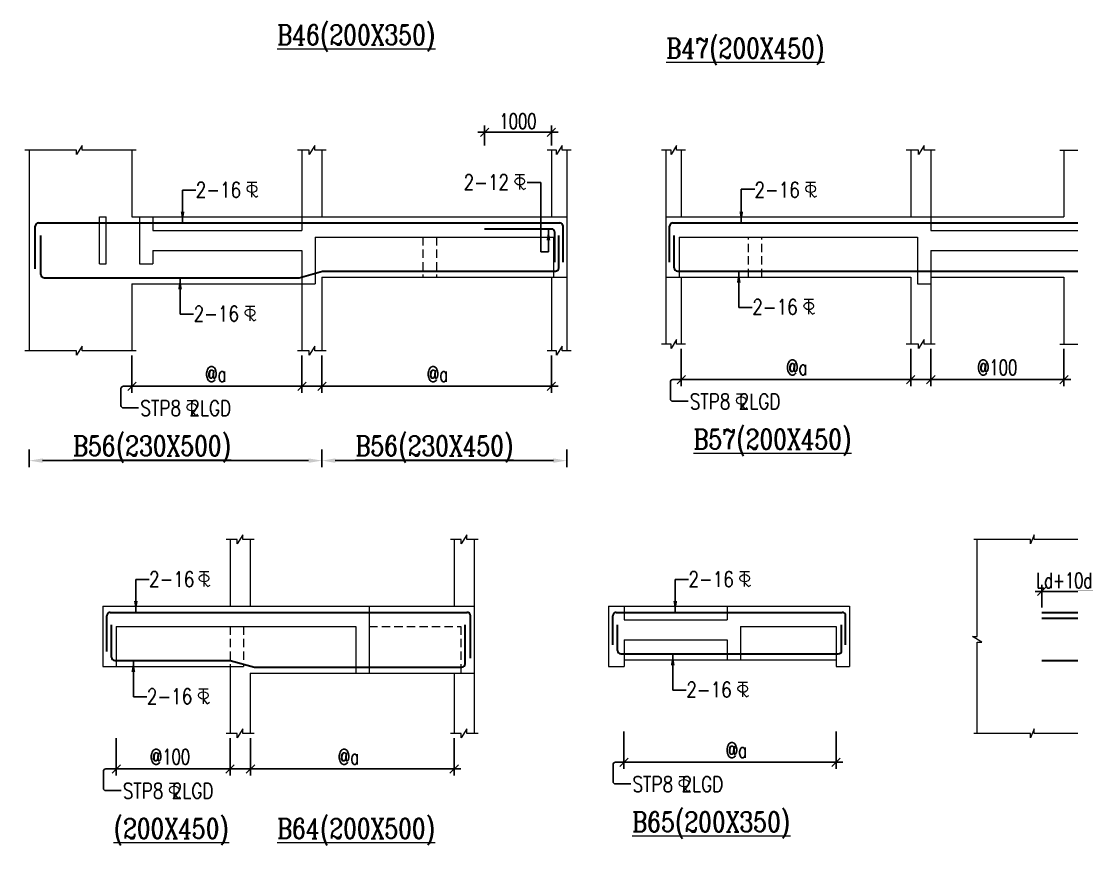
# Model space of a CAD drawing. Header units: millimetres. Extents: x 1255966 to 1543012, y 318612 to 465611.
# Drawn here: x 1494569 to 1510275, y 322791 to 335184 of the extents above; entities that cross this region are included whole.
import ezdxf

# ---------------------------------------------------------------- set-up
doc = ezdxf.new("R2010")
doc.units = ezdxf.units.MM
doc.header["$LTSCALE"] = 500
doc.header["$MEASUREMENT"] = 0
doc.header["$PDMODE"] = 34
doc.linetypes.add('HIDDEN', pattern=[0.375, 0.25, -0.125])
doc.layers.get('Defpoints').update_dxf_attribs({"lineweight": 0})
for name, color, linetype, lineweight in [('BEAM ELE', 2, 'Continuous', 15), ('DIM', 1, 'Continuous', 20), ('TAXT', 3, 'Continuous', 15), ('TEXT', 7, 'Continuous', 13), ('TEXT2', 3, 'Continuous', 15), ('TOWER AREA BEAM..', 3, 'Continuous', 20)]:
    doc.layers.add(name, color=color, linetype=linetype, lineweight=lineweight)
for name, color, linetype in [('D', 10, 'Continuous'), ('ST DIM.', 1, 'Continuous'), ('STEEL', 1, 'Continuous')]:
    doc.layers.add(name, color=color, linetype=linetype)
doc.styles.add('2MM', font='romans.shx', dxfattribs={"width": 0.7})
doc.styles.add('BHTESHT$0$HSCC2', font='romanc.shx')
doc.styles.add('haider', font='romans.shx')
doc.dimstyles.new('SHUIB MOD.', dxfattribs={"dimtxt": 230, "dimasz": 130, "dimexe": 100, "dimexo": 70, "dimgap": 50, "dimtad": 2, "dimdec": 0, "dimzin": 4, "dimdsep": 46, "dimtxsty": '2MM', "dimblk": 'OBLIQUE', "dimcen": 0.09, "dimdle": 100, "dimclrd": 1, "dimclre": 1, "dimclrt": 3, "dimadec": 0, "dimazin": 0, "dimtfac": 1, "dimtdec": 0, "dimtix": 1, "dimtmove": 2, "dimatfit": 3, "dimfxl": 100, "dimtolj": 1, "dimlwd": -1, "dimarcsym": 0})

# ---------------------------------------------------------------- blocks, each defined once
blk = doc.blocks.new('_Oblique')
at = {"color": 0, "linetype": 'ByBlock', "lineweight": -2}
blk.add_line((-0.5, -0.5), (0.5, 0.5), dxfattribs=at)
blk = doc.blocks.new('A$C76682FD6')
at = {"layer": 'TEXT', "color": 3, "ltscale": 0.2}
for p, q in [((143, 219), (2, 219)), ((72, 0), (72, 219)), ((72, 63), (128, 0)), ((128, 0), (162, 21))]:
    blk.add_line(p, q, dxfattribs=at)
blk.add_ellipse((72, 124), major_axis=(72.3, 0), ratio=0.753223, dxfattribs=at)
blk = doc.blocks.new('*D527')
at = {"layer": 'Defpoints', "color": 0, "ltscale": 100, "transparency": 16777216}
for p in [(1503580, 324634, 6), (1506750, 324634, 6), (1506750, 324103)]:
    blk.add_point(p, dxfattribs=at)
at = {"layer": 'ST DIM.', "color": 1, "lineweight": -2, "ltscale": 100, "transparency": 16777216}
for p, q in [((1503580, 324564), (1503580, 324003)), ((1506750, 324564), (1506750, 324003))]:
    blk.add_line(p, q, dxfattribs=at)
at = {"layer": 'ST DIM.', "color": 1, "ltscale": 100, "transparency": 16777216}
blk.add_line((1503480, 324103), (1506850, 324103), dxfattribs=at)
at = {"layer": 'ST DIM.', "color": 1, "ltscale": 100, "transparency": 16777216, "xscale": 125, "yscale": 125, "zscale": 125, "rotation": 180}
blk.add_blockref('_Oblique', (1503580, 324103), dxfattribs=at)
at = {"layer": 'ST DIM.', "color": 1, "ltscale": 100, "transparency": 16777216, "xscale": 125, "yscale": 125, "zscale": 125}
blk.add_blockref('_Oblique', (1506750, 324103), dxfattribs=at)
at = {"layer": 'ST DIM.', "color": 3, "ltscale": 100, "transparency": 16777216, "insert": (1505259, 324284), "char_height": 230, "attachment_point": 5, "style": '2MM'}
blk.add_mtext('\\A1;@a', dxfattribs=at)
blk = doc.blocks.new('*D530')
at = {"layer": 'Defpoints', "color": 0, "ltscale": 100, "transparency": 16777216}
for p in [(1510624, 326656), (1510624, 326434, -653837), (1509824, 326344)]:
    blk.add_point(p, dxfattribs=at)
at = {"layer": 'ST DIM.', "color": 1, "lineweight": -2, "ltscale": 100, "transparency": 16777216}
for p, q in [((1509824, 326414), (1509824, 326756)), ((1510624, 326504), (1510624, 326756))]:
    blk.add_line(p, q, dxfattribs=at)
at = {"layer": 'ST DIM.', "color": 1, "ltscale": 100, "transparency": 16777216}
blk.add_line((1509724, 326656), (1510724, 326656), dxfattribs=at)
at = {"layer": 'ST DIM.', "color": 1, "ltscale": 100, "transparency": 16777216, "xscale": 125, "yscale": 125, "zscale": 125, "rotation": 180}
blk.add_blockref('_Oblique', (1509824, 326656), dxfattribs=at)
at = {"layer": 'ST DIM.', "color": 1, "ltscale": 100, "transparency": 16777216, "xscale": 125, "yscale": 125, "zscale": 125}
blk.add_blockref('_Oblique', (1510624, 326656), dxfattribs=at)
at = {"layer": 'ST DIM.', "color": 3, "ltscale": 100, "transparency": 16777216, "insert": (1510160, 326821), "char_height": 230, "attachment_point": 5, "style": '2MM'}
blk.add_mtext('\\A1;Ld+10d', dxfattribs=at)
blk = doc.blocks.new('*D626')
at = {"layer": 'Defpoints', "color": 0, "ltscale": 100, "transparency": 16777216}
for p in [(1496225, 330255, 6), (1498766, 330255, 6), (1498766, 329724)]:
    blk.add_point(p, dxfattribs=at)
at = {"layer": 'ST DIM.', "color": 1, "lineweight": -2, "ltscale": 100, "transparency": 16777216}
for p, q in [((1496225, 330185), (1496225, 329624)), ((1498766, 330185), (1498766, 329624))]:
    blk.add_line(p, q, dxfattribs=at)
at = {"layer": 'ST DIM.', "color": 1, "ltscale": 100, "transparency": 16777216}
blk.add_line((1496125, 329724), (1498866, 329724), dxfattribs=at)
at = {"layer": 'ST DIM.', "color": 1, "ltscale": 100, "transparency": 16777216, "xscale": 125, "yscale": 125, "zscale": 125, "rotation": 180}
blk.add_blockref('_Oblique', (1496225, 329724), dxfattribs=at)
at = {"layer": 'ST DIM.', "color": 1, "ltscale": 100, "transparency": 16777216, "xscale": 125, "yscale": 125, "zscale": 125}
blk.add_blockref('_Oblique', (1498766, 329724), dxfattribs=at)
at = {"layer": 'ST DIM.', "color": 3, "ltscale": 100, "transparency": 16777216, "insert": (1497480, 329905), "char_height": 230, "attachment_point": 5, "style": '2MM'}
blk.add_mtext('\\A1;@a', dxfattribs=at)
blk = doc.blocks.new('*D627')
at = {"layer": 'Defpoints', "color": 0, "ltscale": 100, "transparency": 16777216}
for p in [(1499066, 330255, 6), (1502496, 330255, 6), (1502496, 329724)]:
    blk.add_point(p, dxfattribs=at)
at = {"layer": 'ST DIM.', "color": 1, "lineweight": -2, "ltscale": 100, "transparency": 16777216}
for p, q in [((1499066, 330185), (1499066, 329624)), ((1502496, 330185), (1502496, 329624))]:
    blk.add_line(p, q, dxfattribs=at)
at = {"layer": 'ST DIM.', "color": 1, "ltscale": 100, "transparency": 16777216}
blk.add_line((1498966, 329724), (1502596, 329724), dxfattribs=at)
at = {"layer": 'ST DIM.', "color": 1, "ltscale": 100, "transparency": 16777216, "xscale": 125, "yscale": 125, "zscale": 125, "rotation": 180}
blk.add_blockref('_Oblique', (1499066, 329724), dxfattribs=at)
at = {"layer": 'ST DIM.', "color": 1, "ltscale": 100, "transparency": 16777216, "xscale": 125, "yscale": 125, "zscale": 125}
blk.add_blockref('_Oblique', (1502496, 329724), dxfattribs=at)
at = {"layer": 'ST DIM.', "color": 3, "ltscale": 100, "transparency": 16777216, "insert": (1500792, 329905), "char_height": 230, "attachment_point": 5, "style": '2MM'}
blk.add_mtext('\\A1;@a', dxfattribs=at)
blk = doc.blocks.new('*D628')
at = {"layer": 'Defpoints', "color": 0, "ltscale": 100, "transparency": 16777216}
for p in [(1494690, 328847, 6), (1499066, 328847, 6), (1499066, 328612)]:
    blk.add_point(p, dxfattribs=at)
at = {"layer": 'ST DIM.', "color": 1, "lineweight": -2, "ltscale": 100, "transparency": 16777216}
for p, q in [((1494690, 328777), (1494690, 328512)), ((1499066, 328777), (1499066, 328512))]:
    blk.add_line(p, q, dxfattribs=at)
at = {"layer": 'ST DIM.', "color": 1, "ltscale": 100, "transparency": 16777216}
blk.add_line((1494890, 328612), (1498866, 328612), dxfattribs=at)
for points in [[(1494890, 328645), (1494890, 328579), (1494690, 328612)], [(1498866, 328645), (1498866, 328579), (1499066, 328612)]]:
    blk.add_solid(points, dxfattribs=at)
blk = doc.blocks.new('*D633')
at = {"layer": 'Defpoints', "color": 0, "ltscale": 100, "transparency": 16777216}
for p in [(1495992, 324534, 6), (1497692, 324534, 6), (1497692, 324003)]:
    blk.add_point(p, dxfattribs=at)
at = {"layer": 'ST DIM.', "color": 1, "lineweight": -2, "ltscale": 100, "transparency": 16777216}
for p, q in [((1495992, 324464), (1495992, 323903)), ((1497692, 324464), (1497692, 323903))]:
    blk.add_line(p, q, dxfattribs=at)
at = {"layer": 'ST DIM.', "color": 1, "ltscale": 100, "transparency": 16777216}
blk.add_line((1495892, 324003), (1497792, 324003), dxfattribs=at)
at = {"layer": 'ST DIM.', "color": 1, "ltscale": 100, "transparency": 16777216, "xscale": 125, "yscale": 125, "zscale": 125, "rotation": 180}
blk.add_blockref('_Oblique', (1495992, 324003), dxfattribs=at)
at = {"layer": 'ST DIM.', "color": 1, "ltscale": 100, "transparency": 16777216, "xscale": 125, "yscale": 125, "zscale": 125}
blk.add_blockref('_Oblique', (1497692, 324003), dxfattribs=at)
at = {"layer": 'ST DIM.', "color": 3, "ltscale": 100, "transparency": 16777216, "insert": (1496795, 324184), "char_height": 230, "attachment_point": 5, "style": '2MM'}
blk.add_mtext('\\A1;@100', dxfattribs=at)
blk = doc.blocks.new('*D634')
at = {"layer": 'Defpoints', "color": 0, "ltscale": 100, "transparency": 16777216}
for p in [(1497998, 324534, 6), (1501042, 324534, 6), (1501042, 324003)]:
    blk.add_point(p, dxfattribs=at)
at = {"layer": 'ST DIM.', "color": 1, "lineweight": -2, "ltscale": 100, "transparency": 16777216}
for p, q in [((1497998, 324464), (1497998, 323903)), ((1501042, 324464), (1501042, 323903))]:
    blk.add_line(p, q, dxfattribs=at)
at = {"layer": 'ST DIM.', "color": 1, "ltscale": 100, "transparency": 16777216}
blk.add_line((1497898, 324003), (1501142, 324003), dxfattribs=at)
at = {"layer": 'ST DIM.', "color": 1, "ltscale": 100, "transparency": 16777216, "xscale": 125, "yscale": 125, "zscale": 125, "rotation": 180}
blk.add_blockref('_Oblique', (1497998, 324003), dxfattribs=at)
at = {"layer": 'ST DIM.', "color": 1, "ltscale": 100, "transparency": 16777216, "xscale": 125, "yscale": 125, "zscale": 125}
blk.add_blockref('_Oblique', (1501042, 324003), dxfattribs=at)
at = {"layer": 'ST DIM.', "color": 3, "ltscale": 100, "transparency": 16777216, "insert": (1499462, 324184), "char_height": 230, "attachment_point": 5, "style": '2MM'}
blk.add_mtext('\\A1;@a', dxfattribs=at)
blk = doc.blocks.new('*D647')
at = {"layer": 'Defpoints', "color": 0, "ltscale": 100, "transparency": 16777216}
for p in [(1499066, 328847, 6), (1502726, 328847, 6), (1502726, 328612)]:
    blk.add_point(p, dxfattribs=at)
at = {"layer": 'ST DIM.', "color": 1, "lineweight": -2, "ltscale": 100, "transparency": 16777216}
for p, q in [((1499066, 328777), (1499066, 328512)), ((1502726, 328777), (1502726, 328512))]:
    blk.add_line(p, q, dxfattribs=at)
at = {"layer": 'ST DIM.', "color": 1, "ltscale": 100, "transparency": 16777216}
blk.add_line((1499266, 328612), (1502526, 328612), dxfattribs=at)
for points in [[(1499266, 328645), (1499266, 328579), (1499066, 328612)], [(1502526, 328645), (1502526, 328579), (1502726, 328612)]]:
    blk.add_solid(points, dxfattribs=at)
blk = doc.blocks.new('*D649')
at = {"layer": 'Defpoints', "color": 0, "ltscale": 100, "transparency": 16777216}
for p in [(1504436, 330355, 6), (1507866, 330355, 6), (1507866, 329824)]:
    blk.add_point(p, dxfattribs=at)
at = {"layer": 'ST DIM.', "color": 1, "lineweight": -2, "ltscale": 100, "transparency": 16777216}
for p, q in [((1504436, 330285), (1504436, 329724)), ((1507866, 330285), (1507866, 329724))]:
    blk.add_line(p, q, dxfattribs=at)
at = {"layer": 'ST DIM.', "color": 1, "ltscale": 100, "transparency": 16777216}
blk.add_line((1504336, 329824), (1507966, 329824), dxfattribs=at)
at = {"layer": 'ST DIM.', "color": 1, "ltscale": 100, "transparency": 16777216, "xscale": 125, "yscale": 125, "zscale": 125, "rotation": 180}
blk.add_blockref('_Oblique', (1504436, 329824), dxfattribs=at)
at = {"layer": 'ST DIM.', "color": 1, "ltscale": 100, "transparency": 16777216, "xscale": 125, "yscale": 125, "zscale": 125}
blk.add_blockref('_Oblique', (1507866, 329824), dxfattribs=at)
at = {"layer": 'ST DIM.', "color": 3, "ltscale": 100, "transparency": 16777216, "insert": (1506162, 330005), "char_height": 230, "attachment_point": 5, "style": '2MM'}
blk.add_mtext('\\A1;@a', dxfattribs=at)
blk = doc.blocks.new('*D650')
at = {"layer": 'Defpoints', "color": 0, "ltscale": 100, "transparency": 16777216}
for p in [(1508166, 330355, 6), (1510156, 330355, 6), (1510156, 329824)]:
    blk.add_point(p, dxfattribs=at)
at = {"layer": 'ST DIM.', "color": 1, "lineweight": -2, "ltscale": 100, "transparency": 16777216}
for p, q in [((1508166, 330285), (1508166, 329724)), ((1510156, 330285), (1510156, 329724))]:
    blk.add_line(p, q, dxfattribs=at)
at = {"layer": 'ST DIM.', "color": 1, "ltscale": 100, "transparency": 16777216}
blk.add_line((1508066, 329824), (1510256, 329824), dxfattribs=at)
at = {"layer": 'ST DIM.', "color": 1, "ltscale": 100, "transparency": 16777216, "xscale": 125, "yscale": 125, "zscale": 125, "rotation": 180}
blk.add_blockref('_Oblique', (1508166, 329824), dxfattribs=at)
at = {"layer": 'ST DIM.', "color": 1, "ltscale": 100, "transparency": 16777216, "xscale": 125, "yscale": 125, "zscale": 125}
blk.add_blockref('_Oblique', (1510156, 329824), dxfattribs=at)
at = {"layer": 'ST DIM.', "color": 3, "ltscale": 100, "transparency": 16777216, "insert": (1509157, 330005), "char_height": 230, "attachment_point": 5, "style": '2MM'}
blk.add_mtext('\\A1;@100', dxfattribs=at)
blk = doc.blocks.new('*D662')
at = {"layer": 'Defpoints', "color": 0, "ltscale": 100, "transparency": 16777216}
for p in [(1488668, 323126, 3), (1494118, 323126, 6), (1494118, 322891)]:
    blk.add_point(p, dxfattribs=at)
at = {"layer": 'ST DIM.', "color": 1, "lineweight": -2, "ltscale": 100, "transparency": 16777216}
for p, q in [((1488668, 323056), (1488668, 322791)), ((1494118, 323056), (1494118, 322791))]:
    blk.add_line(p, q, dxfattribs=at)
at = {"layer": 'ST DIM.', "color": 1, "ltscale": 100, "transparency": 16777216}
blk.add_line((1488868, 322891), (1493918, 322891), dxfattribs=at)
for points in [[(1488868, 322924), (1488868, 322858), (1488668, 322891)], [(1493918, 322924), (1493918, 322858), (1494118, 322891)]]:
    blk.add_solid(points, dxfattribs=at)
blk = doc.blocks.new('*D669')
at = {"layer": 'Defpoints', "color": 0, "ltscale": 100, "transparency": 16777216}
for p in [(1502496, 333521), (1501496, 333255), (1502496, 333255)]:
    blk.add_point(p, dxfattribs=at)
at = {"layer": 'ST DIM.', "color": 1, "lineweight": -2, "ltscale": 100, "transparency": 16777216}
for p, q in [((1501496, 333325), (1501496, 333621)), ((1502496, 333325), (1502496, 333621))]:
    blk.add_line(p, q, dxfattribs=at)
at = {"layer": 'ST DIM.', "color": 1, "ltscale": 100, "transparency": 16777216}
blk.add_line((1501396, 333521), (1502596, 333521), dxfattribs=at)
at = {"layer": 'ST DIM.', "color": 1, "ltscale": 100, "transparency": 16777216, "xscale": 125, "yscale": 125, "zscale": 125, "rotation": 180}
blk.add_blockref('_Oblique', (1501496, 333521), dxfattribs=at)
at = {"layer": 'ST DIM.', "color": 1, "ltscale": 100, "transparency": 16777216, "xscale": 125, "yscale": 125, "zscale": 125}
blk.add_blockref('_Oblique', (1502496, 333521), dxfattribs=at)
at = {"layer": 'ST DIM.', "color": 3, "ltscale": 100, "transparency": 16777216, "insert": (1501996, 333686), "char_height": 230, "attachment_point": 5, "style": '2MM'}
blk.add_mtext('\\A1;1000', dxfattribs=at)

msp = doc.modelspace()

# ---------------------------------------------------------------- linework, layer by layer
at = {"layer": 'BEAM ELE', "color": 3}
for points in [[(1496288.1, 333254.6), (1495483.9, 333254.6), (1495483.9, 333323.3), (1495399.3, 333186.6), (1495399.3, 333254.6), (1494624.4, 333254.6)], [(1499128.3, 333254.6), (1498959.3, 333254.6), (1498959.3, 333323.3), (1498874.8, 333186.6), (1498874.8, 333254.6), (1498699.5, 333254.6)], [(1502788.3, 333254.6), (1502656.6, 333254.6), (1502656.6, 333323.3), (1502572, 333186.6), (1502572, 333254.6), (1502429.5, 333254.6)], [(1504498.5, 333254.6), (1504367.3, 333254.6), (1504367.3, 333323.3), (1504282.8, 333186.6), (1504282.8, 333254.6), (1504139.7, 333254.6)], [(1508228.5, 333254.6), (1508064.8, 333254.6), (1508064.8, 333323.3), (1507980.2, 333186.6), (1507980.2, 333254.6), (1507799.7, 333254.6)], [(1510093, 333254.6), (1511125.1, 333254.6), (1511125.1, 333323.3), (1511209.7, 333186.6), (1511209.7, 333254.6), (1512071.7, 333254.6)], [(1496288.1, 330254.6), (1495483.9, 330254.6), (1495483.9, 330323.3), (1495399.3, 330186.6), (1495399.3, 330254.6), (1494624.4, 330254.6)], [(1499128.3, 330254.6), (1498959.3, 330254.6), (1498959.3, 330323.3), (1498874.8, 330186.6), (1498874.8, 330254.6), (1498699.5, 330254.6)], [(1502788.3, 330254.6), (1502656.6, 330254.6), (1502656.6, 330323.3), (1502572, 330186.6), (1502572, 330254.6), (1502429.5, 330254.6)], [(1504498.5, 330354.6), (1504367.3, 330354.6), (1504367.3, 330423.3), (1504282.8, 330286.6), (1504282.8, 330354.6), (1504139.7, 330354.6)], [(1508228.5, 330354.6), (1508064.8, 330354.6), (1508064.8, 330423.3), (1507980.2, 330286.6), (1507980.2, 330354.6), (1507799.7, 330354.6)], [(1510093, 330354.6), (1511125.1, 330354.6), (1511125.1, 330423.3), (1511209.7, 330286.6), (1511209.7, 330354.6), (1512071.7, 330354.6)], [(1498053, 327433.7), (1497883.3, 327433.7), (1497883.3, 327502.3), (1497798.7, 327365.6), (1497798.7, 327433.7), (1497636.1, 327433.7)], [(1501403, 327433.7), (1501233.3, 327433.7), (1501233.3, 327502.3), (1501148.7, 327365.6), (1501148.7, 327433.7), (1500986.1, 327433.7)], [(1510671.3, 327433.7), (1509710, 327433.7), (1509710, 327502.3), (1509653.1, 327365.6), (1509653.1, 327433.7), (1508806.1, 327433.7)], [(1508857.9, 324533.7), (1508857.9, 325899.1), (1508926.6, 325899.1), (1508789.9, 325983.7), (1508857.9, 325983.7), (1508857.9, 327433.7)], [(1498053, 324533.7), (1497883.3, 324533.7), (1497883.3, 324602.3), (1497798.7, 324465.6), (1497798.7, 324533.7), (1497636.1, 324533.7)], [(1501403, 324533.7), (1501233.3, 324533.7), (1501233.3, 324602.3), (1501148.7, 324465.6), (1501148.7, 324533.7), (1500986.1, 324533.7)], [(1510671.3, 324533.7), (1509710, 324533.7), (1509710, 324602.3), (1509653.1, 324465.6), (1509653.1, 324533.7), (1508806.1, 324533.7)]]:
    msp.add_lwpolyline(points, dxfattribs=at)
at = {"layer": 'ST DIM.'}
for points in [[(1496326.7, 329398.9), (1496098.4, 329398.9, -0.4142136), (1496062.6, 329434.7), (1496062.6, 329688.3, -0.4142136), (1496098.4, 329724.1), (1500854.1, 329724.1)], [(1504537.1, 329498.9), (1504308.7, 329498.9, -0.4142136), (1504273, 329534.7), (1504273, 329788.3, -0.4142136), (1504308.7, 329824.1), (1509304.6, 329824.1)], [(1503681.7, 323778), (1503453.3, 323778, -0.4142136), (1503417.5, 323813.8), (1503417.5, 324067.4, -0.4142136), (1503453.3, 324103.1), (1503580.4, 324103.1)], [(1496063.4, 323678), (1495835, 323678, -0.4142136), (1495799.3, 323713.8), (1495799.3, 323967.4, -0.4142136), (1495835, 324003.1), (1499593.1, 324003.1)]]:
    msp.add_lwpolyline(points, format="xyb", dxfattribs=at)
at = {"layer": 'STEEL', "color": 4, "lineweight": 30, "ltscale": 10}
for p, q in [((1494781.7, 331480.9), (1494781.7, 332114.6)), ((1494831.7, 332164.6), (1502620.4, 332164.6)), ((1502497.7, 332074.6), (1501495.6, 332074.6)), ((1502670.2, 331580.9), (1502670.2, 332114.6)), ((1504262.5, 331580.9), (1504262.5, 332114.6)), ((1504312.5, 332164.6), (1511854.8, 332164.6)), ((1494865.4, 331394.6), (1494865.4, 331975.7)), ((1502547.6, 331580.9), (1502547.6, 332024.6)), ((1502604.3, 331494.6), (1502604.3, 331975.7)), ((1504330.5, 331494.6), (1504330.5, 331975.7)), ((1498724.8, 331344.6), (1499074.8, 331444.6)), ((1499074.8, 331444.6), (1502554.3, 331444.6)), ((1504380.5, 331444.6), (1511776.5, 331444.6)), ((1494915.4, 331344.6), (1498724.8, 331344.6)), ((1495850.2, 325759.9), (1495850.2, 326293.7)), ((1495900.2, 326343.7), (1501233.9, 326343.7)), ((1501283.7, 325659.9), (1501283.7, 326293.7)), ((1503412.3, 325859.9), (1503412.3, 326293.7)), ((1503462.3, 326343.7), (1506842.7, 326343.7)), ((1506892.7, 325859.9), (1506892.7, 326293.7)), ((1509823.8, 326343.7), (1516274.6, 326343.7)), ((1511623.8, 326253.7), (1509823.8, 326253.7)), ((1495922.4, 325673.7), (1495922.4, 326154.7)), ((1501205.6, 325573.7), (1501205.6, 326154.7)), ((1503484.7, 325773.7), (1503484.7, 326154.7)), ((1506833.1, 325773.7), (1506833.1, 326154.7)), ((1495972.4, 325623.7), (1497692.4, 325623.7)), ((1497692.4, 325623.7), (1498059.2, 325523.7)), ((1503534.7, 325723.7), (1506783.1, 325723.7)), ((1509823.8, 325623.7), (1516206.5, 325623.7)), ((1498059.2, 325523.7), (1501155.6, 325523.7))]:
    msp.add_line(p, q, dxfattribs=at)
for centre, start, end in [((1494831.7, 332114.6), 90, 180), ((1502497.6, 332024.6), 0, 90), ((1502620.2, 332114.6), 0, 90), ((1504312.5, 332114.6), 90, 180), ((1502554.3, 331494.6), 270, 0), ((1504380.5, 331494.6), 180, 270), ((1494915.4, 331394.6), 180, 270), ((1495900.2, 326293.7), 90, 180), ((1501233.7, 326293.7), 0, 90), ((1503462.3, 326293.7), 90, 180), ((1506842.7, 326293.7), 0, 90), ((1503534.7, 325773.7), 180, 270), ((1506783.1, 325773.7), 270, 0), ((1495972.4, 325673.7), 180, 270), ((1501155.6, 325573.7), 270, 0)]:
    msp.add_arc(centre, 50, start, end, dxfattribs=at)
at = {"layer": 'TOWER AREA BEAM..'}
for p, q in [((1494690.4, 333254.6), (1494690.4, 330254.6)), ((1496225.4, 333254.6), (1496225.4, 332254.6)), ((1498765.6, 333254.6), (1498765.6, 332254.6)), ((1499065.6, 333254.6), (1499065.6, 332254.6)), ((1502495.6, 333254.6), (1502495.6, 332254.6)), ((1502725.6, 333254.6), (1502725.6, 332254.6)), ((1504205.8, 333254.6), (1504205.8, 332254.6)), ((1504435.8, 333254.6), (1504435.8, 332254.6)), ((1507865.8, 333254.6), (1507865.8, 332254.6)), ((1508165.8, 333254.6), (1508165.8, 332254.6)), ((1510155.7, 333254.6), (1510155.7, 332254.6)), ((1495740.6, 332254.6), (1495840.6, 332254.6)), ((1495740.6, 331554.6), (1495740.6, 332254.6)), ((1495840.6, 331554.6), (1495840.6, 332254.6)), ((1496225.4, 332254.6), (1502725.6, 332254.6)), ((1496340.6, 332254.6), (1496340.6, 331554.6)), ((1496540.6, 332254.6), (1496540.6, 332054.6)), ((1498765.6, 332254.6), (1498765.6, 332054.6)), ((1502725.6, 332254.6), (1502725.6, 331354.6)), ((1504205.8, 332254.6), (1510155.7, 332254.6)), ((1504205.8, 332254.6), (1504205.8, 331354.6)), ((1508165.8, 332254.6), (1508165.8, 332054.6)), ((1496540.6, 332054.6), (1498765.6, 332054.6)), ((1508165.8, 332054.6), (1510390.8, 332054.6)), ((1498965.6, 331954.6), (1502525.6, 331954.6)), ((1498965.6, 331954.6), (1498965.6, 331254.6)), ((1502525.6, 331954.6), (1502525.6, 331354.6)), ((1504405.8, 331954.6), (1507965.8, 331954.6)), ((1504405.8, 331954.6), (1504405.8, 331354.6)), ((1507965.8, 331954.6), (1507965.8, 331254.6)), ((1496540.6, 331754.6), (1498765.6, 331754.6)), ((1496540.6, 331754.6), (1496540.6, 331554.6)), ((1498765.6, 331754.6), (1498765.6, 331254.6)), ((1508165.8, 331754.6), (1508165.8, 331354.6)), ((1508165.8, 331754.6), (1510390.8, 331754.6)), ((1495740.6, 331554.6), (1495840.6, 331554.6)), ((1496340.6, 331554.6), (1496540.6, 331554.6)), ((1499065.6, 331354.6), (1502725.6, 331354.6)), ((1499065.6, 331354.6), (1499065.6, 330254.6)), ((1502495.6, 331354.6), (1502495.6, 330254.6)), ((1502725.6, 331354.6), (1502725.6, 330254.6)), ((1504205.8, 331354.6), (1507865.8, 331354.6)), ((1504205.8, 331354.6), (1504205.8, 330354.6)), ((1504435.8, 331354.6), (1504435.8, 330354.6)), ((1507865.8, 331354.6), (1507865.8, 330354.6)), ((1508165.8, 331354.6), (1508165.8, 330354.6)), ((1508165.8, 331354.6), (1510155.7, 331354.6)), ((1510155.7, 331354.6), (1510155.7, 330354.6)), ((1496225.4, 331254.6), (1496225.4, 330254.6)), ((1496225.4, 331254.6), (1498965.6, 331254.6)), ((1498765.6, 331254.6), (1498765.6, 330254.6)), ((1507965.8, 331254.6), (1508165.8, 331254.6)), ((1497692.4, 327433.7), (1497692.4, 326433.7)), ((1497992.4, 327433.7), (1497992.4, 326433.7)), ((1501042.4, 327433.7), (1501042.4, 326433.7)), ((1501342.4, 327433.7), (1501342.4, 326433.7)), ((1495792.4, 326433.7), (1501342.4, 326433.7)), ((1495792.4, 326433.7), (1495792.4, 325533.7)), ((1499772.4, 326433.7), (1499772.4, 325433.7)), ((1501342.4, 326433.7), (1501342.4, 325433.7)), ((1503350.4, 326433.7), (1503350.4, 325533.7)), ((1503350.4, 326433.7), (1506950.4, 326433.7)), ((1503580.4, 326433.7), (1503580.4, 326233.7)), ((1505120.4, 326433.7), (1505120.4, 326233.7)), ((1506950.4, 326433.7), (1506950.4, 325533.7)), ((1503580.4, 326233.7), (1505120.4, 326233.7)), ((1495992.4, 326133.7), (1495992.4, 325533.7)), ((1495992.4, 326133.7), (1499572.4, 326133.7)), ((1499572.4, 326133.7), (1499572.4, 325433.7)), ((1505320.4, 326133.7), (1505320.4, 325633.7)), ((1505320.4, 326133.7), (1506750.4, 326133.7)), ((1506750.4, 326133.7), (1506750.4, 325533.7)), ((1503580.4, 325933.7), (1503580.4, 325533.7)), ((1503580.4, 325933.7), (1505120.4, 325933.7)), ((1505120.4, 325933.7), (1505120.4, 325633.7)), ((1503580.4, 325633.7), (1506750.4, 325633.7)), ((1495792.4, 325533.7), (1497892.4, 325533.7)), ((1497692.4, 325533.7), (1497692.4, 324533.7)), ((1503350.4, 325533.7), (1503580.4, 325533.7)), ((1506750.4, 325533.7), (1506950.4, 325533.7)), ((1497992.4, 325433.7), (1501342.4, 325433.7)), ((1497992.4, 325433.7), (1497992.4, 324533.7)), ((1501042.4, 325433.7), (1501042.4, 324533.7)), ((1501342.4, 325433.7), (1501342.4, 324533.7))]:
    msp.add_line(p, q, dxfattribs=at)
at = {"layer": 'TOWER AREA BEAM..', "linetype": 'HIDDEN'}
for p, q in [((1500575.6, 331954.6), (1500575.6, 331354.6)), ((1500775.6, 331954.6), (1500775.6, 331354.6)), ((1505440.7, 331354.6), (1505440.7, 331954.6)), ((1505640.7, 331354.6), (1505640.7, 331954.6)), ((1497692.4, 326133.7), (1497692.4, 325533.7)), ((1497892.4, 326133.7), (1497892.4, 325533.7)), ((1499772.4, 326133.7), (1501142.4, 326133.7)), ((1501142.4, 326133.7), (1501142.4, 325433.7))]:
    msp.add_line(p, q, dxfattribs=at)

# ---------------------------------------------------------------- block references
at = {"layer": 'DIM', "lineweight": 0}
for p in [(1501951, 332663.3), (1497947.7, 332550.2), (1506297.8, 332550.2), (1506270, 330799.3), (1497919.9, 330699.3), (1505259.6, 329386.2), (1497049.2, 329286.2), (1497232.2, 326729.2), (1505311.3, 326729.2), (1505283.5, 325078.3), (1497221.9, 324978.3), (1504404.1, 323665.3), (1496785.9, 323565.3)]:
    msp.add_blockref('A$C76682FD6', p, dxfattribs=at)

# ---------------------------------------------------------------- texts
at = {"layer": 'TAXT', "style": 'BHTESHT$0$HSCC2', "width": 0.8}
for s, p in [('%%UB46(200X350)', (1498396.4, 334826.9)), ('%%UB47(200X450)', (1504211.8, 334626.9)), ('%%UB57(200X450)', (1504616.6, 328782.8)), ('%%UB56(230X500)', (1495344.7, 328682.8)), ('%%UB56(230X450)', (1499565.1, 328682.8)), ('%%UB65(200X350)', (1503701.5, 323061.8)), ('%%U(200X450)', (1495949.4, 322961.8)), ('%%UB64(200X500)', (1498394.4, 322961.8))]:
    msp.add_text(s, height=300, dxfattribs=at).set_placement(p)
at = {"layer": 'TEXT2', "color": 3, "style": 'haider', "width": 0.8}
for s, p in [('2-12', (1501182.9, 332658.2)), ('2-16', (1497179.7, 332545)), ('2-16', (1505529.8, 332545)), ('2-16', (1505497.7, 330794.1)), ('2-16', (1497147.6, 330694.1)), ('STP8 2LGD', (1504562.9, 329381.1)), ('STP8 2LGD', (1496352.5, 329281.1)), ('2-16', (1496481.7, 326724)), ('2-16', (1504543.2, 326724)), ('2-16', (1504511.1, 325073.2)), ('2-16', (1496449.5, 324973.2)), ('STP8 2LGD', (1503707.5, 323660.1)), ('STP8 2LGD', (1496089.2, 323560.1))]:
    msp.add_text(s, height=230, dxfattribs=at).set_placement(p)

# ---------------------------------------------------------------- dimensions: what is measured, and where the dimension line sits
at = {"layer": 'ST DIM.', "ltscale": 100}
dim = msp.add_linear_dim(base=(1502495.6, 333520.5), p1=(1501495.6, 333254.6), p2=(1502495.6, 333254.6), dimstyle='SHUIB MOD.', override={"dimasz": 125}, dxfattribs=at)
dim.commit()
dim.dimension.update_dxf_attribs({"geometry": '*D669', "text_midpoint": (1501995.6, 333685.5)})
for base, p1, p2, text, override, picture, middle in [((1507865.8, 329824.1, -6.3), (1504435.8, 330354.6), (1507865.8, 330354.6), '@a', {"dimasz": 125}, '*D649', (1506162, 330004.5, -6.3)), ((1510155.7, 329824.1, -6.3), (1508165.8, 330354.6), (1510155.7, 330354.6), '@100', {"dimasz": 125}, '*D650', (1509156.7, 330004.5, -6.3)), ((1498765.6, 329724.1, -6.3), (1496225.4, 330254.6), (1498765.6, 330254.6), '@a', {"dimasz": 125}, '*D626', (1497480.3, 329904.5, -6.3)), ((1502495.6, 329724.1, -6.3), (1499065.6, 330254.6), (1502495.6, 330254.6), '@a', {"dimasz": 125}, '*D627', (1500791.9, 329904.5, -6.3)), ((1499065.6, 328611.9, -6.3), (1494690.4, 328846.9), (1499065.6, 328846.9), ' ', {"dimasz": 200, "dimsah": 1}, '*D628', (1501320.8, 328792.3, -6.3)), ((1502725.6, 328611.9, -6.3), (1499065.6, 328846.9), (1502725.6, 328846.9), ' ', {"dimasz": 200, "dimsah": 1}, '*D647', (1505197.7, 328892.3, -6.3)), ((1510623.8, 326655.9, 540723.2), (1509823.8, 326343.7, 540723.2), (1510623.8, 326433.7, -113113.9), 'Ld+10d', {"dimasz": 125}, '*D530', (1510160.1, 326820.9, 540723.2)), ((1497692.4, 324003.1, -6.3), (1495992.4, 324533.7), (1497692.4, 324533.7), '@100', {"dimasz": 125}, '*D633', (1496795.1, 324183.6, -6.3)), ((1501042.4, 324003.1, -6.3), (1497997.9, 324533.7), (1501042.4, 324533.7), '@a', {"dimasz": 125}, '*D634', (1499462.4, 324183.6, -6.3)), ((1506750.4, 324103.1, -601197.7), (1503580.4, 324633.7, -601191.4), (1506750.4, 324633.7, -601191.4), '@a', {"dimasz": 125}, '*D527', (1505259.2, 324283.6, -601197.7)), ((1494117.7, 322890.9, -2.7), (1488667.7, 323126), (1494117.7, 323126, 3.6), ' ', {"dimasz": 200, "dimsah": 1}, '*D662', (1498822.2, 323071.4, -2.7))]:
    dim = msp.add_linear_dim(base=base, p1=p1, p2=p2, text=text, dimstyle='SHUIB MOD.', override=override, dxfattribs=at)
    dim.commit()
    dim.dimension.update_dxf_attribs({"geometry": picture, "text_midpoint": middle, "dimtype": 160})

# ---------------------------------------------------------------- leaders
at = {"layer": 'D', "linetype": 'Continuous'}
for points in [[(1502450.8, 332074.6), (1502450.8, 331732.2), (1502339.6, 331732.2), (1502339.6, 332767.8), (1502135.1, 332767.8)], [(1496983, 332164.6), (1496983, 332654.6), (1497183, 332654.6)], [(1505333.1, 332164.6), (1505333.1, 332667.8), (1505533.1, 332667.8)], [(1505295.3, 331444.6), (1505295.3, 330901.9), (1505497.3, 330901.9)], [(1496945.1, 331344.6), (1496945.1, 330801.9), (1497147.2, 330801.9)], [(1496285, 326343.7), (1496285, 326833.7), (1496485, 326833.7)], [(1504346.6, 326343.7), (1504346.6, 326833.7), (1504546.5, 326833.7)], [(1496247.1, 325623.7), (1496247.1, 325080.9), (1496449.2, 325080.9)], [(1504308.7, 325723.7), (1504308.7, 325180.9), (1504510.7, 325180.9)]]:
    msp.add_leader(points, dimstyle='SHUIB MOD.', override={"dimasz": 170, "dimtad": 0}, dxfattribs=at)

doc.saveas('drawing.dxf')
